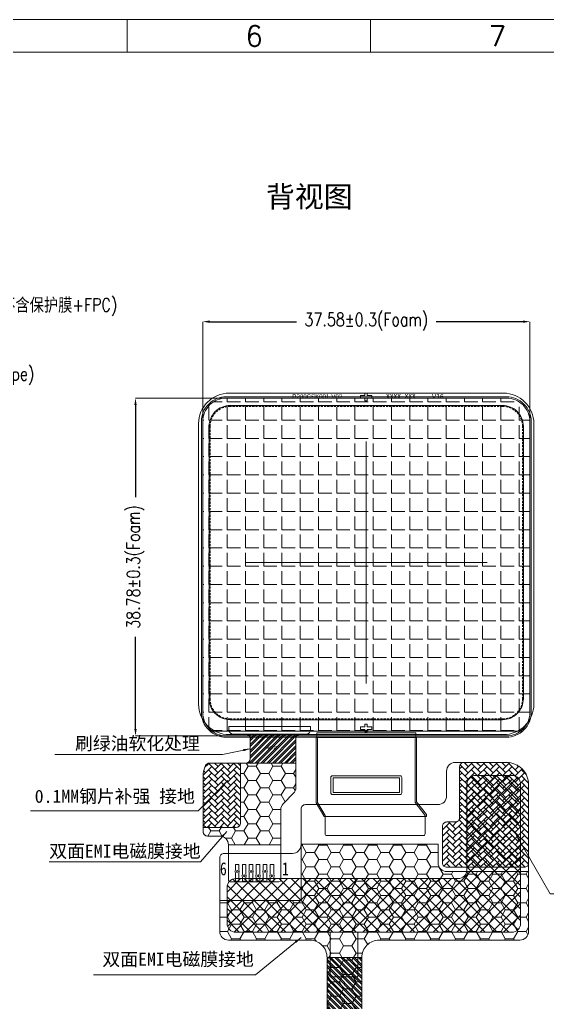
# Model space of a CAD drawing. Header units: millimetres. Extents: x 1134 to 2336, y -9 to 314.
# Drawn here: x 2180.6 to 2241.2, y 201.4 to 314.2 of the extents above; entities that cross this region are included whole.
import ezdxf
from ezdxf.lldxf.tags import DXFTag

# ---------------------------------------------------------------- set-up
doc = ezdxf.new("R2010")
doc.units = ezdxf.units.MM
doc.linetypes.add('HIDDEN', pattern=[0.375, 0.25, -0.125])
doc.layers.get('0').update_dxf_attribs({"lineweight": 5})
doc.layers.get('Defpoints').update_dxf_attribs({"lineweight": 5})
for name, color, linetype, lineweight in [('COF', 110, 'Continuous', 5), ('DIM', 3, 'Continuous', 5), ('FPC', 50, 'Continuous', 5), ('ITO', 2, 'Continuous', 5), ('lens', 6, 'Continuous', 13), ('Main-FPC', 2, 'Continuous', 5), ('MFPC', 50, 'Continuous', 5), ('TAPE-Form', 32, 'Continuous', 5), ('TFPC', 50, 'Continuous', 5), ('图框', 7, 'Continuous', 5)]:
    doc.layers.add(name, color=color, linetype=linetype, lineweight=lineweight)
doc.layers.add('EMI', color=5, linetype='Continuous')
doc.styles.add('RD', font='ROMAND.shx', dxfattribs={"width": 0.8})
doc.styles.get("Standard").update_dxf_attribs({"font": 'txt', "bigfont": 'gbcbig.shx'})
doc.styles.add('W0$254', font='simplex', dxfattribs={"width": 0.75})
doc.styles.add('宋体', font='SimSun.ttf')
doc.styles.add('汉字', font='SimSun.ttf')
tags = doc.linetypes.add('CENTER', pattern=[0.6, 0.375, -0.075, 0.075, -0.075]).pattern_tags.tags
tags[10:11] = [DXFTag(74, 4), DXFTag(75, 0), DXFTag(340, '0'), DXFTag(46, 1.0), DXFTag(50, 0.0), DXFTag(44, 0.0), DXFTag(45, 0.0)]
tags[8:9] = [DXFTag(74, 4), DXFTag(75, 0), DXFTag(340, '0'), DXFTag(46, 1.0), DXFTag(50, 0.0), DXFTag(44, 0.0), DXFTag(45, 0.0)]
tags[6:7] = [DXFTag(74, 4), DXFTag(75, 0), DXFTag(340, '0'), DXFTag(46, 1.0), DXFTag(50, 0.0), DXFTag(44, 0.0), DXFTag(45, 0.0)]
tags[4:5] = [DXFTag(74, 4), DXFTag(75, 0), DXFTag(340, '0'), DXFTag(46, 1.0), DXFTag(50, 0.0), DXFTag(44, 0.0), DXFTag(45, 0.0)]
doc.dimstyles.new('DIM', dxfattribs={"dimtxt": 0.8, "dimasz": 0.8, "dimexe": 0, "dimexo": 0.5, "dimgap": 0.11, "dimtad": 0, "dimzin": 1, "dimdsep": 46, "dimtxsty": 'RD', "dimcen": 0, "dimclrd": 256, "dimclre": 256, "dimclrt": 256, "dimadec": 0, "dimazin": 0, "dimtm": 1e-09, "dimtfac": 1, "dimtofl": 0, "dimtmove": 0, "dimatfit": 3, "dimfxl": 1, "dimlwe": -1, "dimarcsym": 0})
pattern_1 = [(225, (577.6276, 0), (-2e-16, -0.71842049), [1.524, -0.508]), (315, (577.2684, -0.3592), (-2e-16, -0.71842049), [1.524, -0.508])]

# ---------------------------------------------------------------- blocks, each defined once
blk = doc.blocks.new('R200NRK-001-PNL-V01-C')
at = {"layer": 'ITO', "color": 1, "linetype": 'CENTER', "lineweight": 5}
for p, q in [((478.96, 247.72), (478.96, 275.5)), ((492.85, 261.61), (465.07, 261.61))]:
    blk.add_line(p, q, dxfattribs=at)
at = {"layer": 'ITO'}
blk.add_line((496.92, 242.27), (461, 242.27), dxfattribs=at)
blk.add_lwpolyline([(495.05, 280.65), (462.87, 280.65, 0.414214), (460.02, 277.8), (460.02, 244.42, 0.414214), (462.87, 241.57), (495.05, 241.57, 0.414214), (497.9, 244.42), (497.9, 277.8, 0.414214)], format="xyb", close=True, dxfattribs=at)
at = {"layer": 'ITO', "color": 1, "linetype": 'HIDDEN'}
blk.add_lwpolyline([(494.6, 279.55), (463.32, 279.55, 0.414214), (461.02, 277.25), (461.02, 245.97, 0.414214), (463.32, 243.67), (494.6, 243.67, 0.414214), (496.9, 245.97), (496.9, 277.25, 0.414214)], format="xyb", close=True, dxfattribs=at)
blk = doc.blocks.new('R200NRK-001-POL-V01-C')
at = {"layer": 'DIM', "lineweight": 5}
blk.add_blockref('R200NRK-001-PNL-V01-C', (380.78, 0), dxfattribs=at)
blk = doc.blocks.new('*D63')
at = {"layer": 'Defpoints', "color": 0, "lineweight": 5, "transparency": 16777216}
for p in [(2207.67, 270.76), (2193.94, 231.98), (2207.93, 231.98)]:
    blk.add_point(p, dxfattribs=at)
at = {"layer": 'DIM', "transparency": 16777216}
for p, q in [((2207.17, 270.76), (2193.94, 270.76)), ((2207.43, 231.98), (2193.94, 231.98))]:
    blk.add_line(p, q, dxfattribs=at)
at = {"layer": 'DIM', "lineweight": -2, "transparency": 16777216}
for p, q in [((2193.94, 269.96), (2193.94, 259.4)), ((2193.94, 232.78), (2193.94, 243.35))]:
    blk.add_line(p, q, dxfattribs=at)
at = {"layer": 'DIM', "lineweight": 5, "transparency": 16777216}
for points in [[(2193.8, 269.96), (2194.07, 269.96), (2193.94, 270.76)], [(2193.8, 232.78), (2194.07, 232.78), (2193.94, 231.98)]]:
    blk.add_solid(points, dxfattribs=at)
at = {"layer": 'DIM', "lineweight": 5, "transparency": 16777216, "insert": (2193.94, 251.37), "char_height": 1.5, "attachment_point": 5, "rotation": 90, "style": 'RD'}
blk.add_mtext('\\A1;38.78±0.3(Foam)', dxfattribs=at)
blk = doc.blocks.new('*D64')
at = {"layer": 'Defpoints', "color": 0, "lineweight": 5, "transparency": 16777216}
for p in [(2239.23, 279.53), (2201.65, 264.78), (2239.23, 263.67)]:
    blk.add_point(p, dxfattribs=at)
at = {"layer": 'DIM', "transparency": 16777216}
for p, q in [((2201.65, 265.28), (2201.65, 279.53)), ((2239.23, 264.17), (2239.23, 279.53))]:
    blk.add_line(p, q, dxfattribs=at)
at = {"layer": 'DIM', "lineweight": -2, "transparency": 16777216}
for p, q in [((2202.45, 279.53), (2212.42, 279.53)), ((2238.43, 279.53), (2228.46, 279.53))]:
    blk.add_line(p, q, dxfattribs=at)
at = {"layer": 'DIM', "lineweight": 5, "transparency": 16777216}
for points in [[(2202.45, 279.67), (2202.45, 279.4), (2201.65, 279.53)], [(2238.43, 279.67), (2238.43, 279.4), (2239.23, 279.53)]]:
    blk.add_solid(points, dxfattribs=at)
at = {"layer": 'DIM', "lineweight": 5, "transparency": 16777216, "insert": (2220.44, 279.53), "char_height": 1.5, "attachment_point": 5, "style": 'RD'}
blk.add_mtext('\\A1;37.58±0.3(Foam)', dxfattribs=at)
blk = doc.blocks.new('R200NRK-001-FOM-V01-A')
at = {"layer": 'TAPE-Form', "lineweight": 5}
h = blk.add_hatch(dxfattribs=at)
h.set_pattern_fill('ANGLE', color=256, scale=0.3)
h.set_pattern_definition([(0, (0, 0), (0, 2.0955), [1.524, -0.5715]), (90, (0, 0), (-2.0955, 1e-16), [1.524, -0.5715])])
edge = h.paths.add_edge_path()
edge.add_line((996.2, 280.5), (964.02, 280.5))
edge.add_arc((964.02, 277.8), 2.7, 90, 180)
edge.add_line((961.32, 277.8), (961.32, 244.42))
edge.add_arc((964.02, 244.42), 2.7, 180, 270)
edge.add_line((964.02, 241.72), (996.2, 241.72))
edge.add_arc((996.2, 244.42), 2.7, 270, 360)
edge.add_line((998.9, 244.42), (998.9, 277.8))
edge.add_arc((996.2, 277.8), 2.7, 0, 90)
at = {"layer": 'ITO', "color": 1, "linetype": 'CENTER', "lineweight": 5}
for p, q in [((980.11, 247.72), (980.11, 275.5)), ((994, 261.61), (966.22, 261.61))]:
    blk.add_line(p, q, dxfattribs=at)
at = {"layer": 'TAPE-Form', "lineweight": 5}
blk.add_lwpolyline([(996.2, 280.5), (964.02, 280.5, 0.414214), (961.32, 277.8), (961.32, 244.42, 0.414214), (964.02, 241.72), (996.2, 241.72, 0.414214), (998.9, 244.42), (998.9, 277.8, 0.414214)], format="xyb", close=True, dxfattribs=at)
blk = doc.blocks.new('*D65')
at = {"layer": 'Defpoints', "color": 0, "lineweight": 5, "transparency": 16777216}
for p in [(2160.42, 273.29), (2160.42, 270.76), (2160.57, 270.76)]:
    blk.add_point(p, dxfattribs=at)
at = {"layer": 'DIM', "lineweight": -2, "transparency": 16777216}
for p, q in [((2159.62, 273.29), (2158.82, 273.29)), ((2161.37, 273.29), (2162.17, 273.29))]:
    blk.add_line(p, q, dxfattribs=at)
at = {"layer": 'DIM', "transparency": 16777216}
for p, q in [((2160.42, 271.26), (2160.42, 273.29)), ((2160.57, 271.26), (2160.57, 273.29))]:
    blk.add_line(p, q, dxfattribs=at)
at = {"layer": 'DIM', "lineweight": 5, "transparency": 16777216}
for points in [[(2159.62, 273.42), (2159.62, 273.16), (2160.42, 273.29)], [(2161.37, 273.42), (2161.37, 273.16), (2160.57, 273.29)]]:
    blk.add_solid(points, dxfattribs=at)
at = {"layer": 'DIM', "lineweight": 5, "transparency": 16777216, "insert": (2172.94, 273.29), "char_height": 1.5, "attachment_point": 5, "style": 'RD'}
blk.add_mtext('\\A1;0.15±0.05(Foam Tape)', dxfattribs=at)
blk = doc.blocks.new('*D80')
at = {"layer": 'Defpoints', "color": 0, "lineweight": 5, "transparency": 16777216}
for p in [(2160.57, 281.21), (2159.77, 269.3), (2160.57, 269.3)]:
    blk.add_point(p, dxfattribs=at)
at = {"layer": 'DIM', "lineweight": -2, "transparency": 16777216}
for p, q in [((2158.97, 281.21), (2158.17, 281.21)), ((2161.37, 281.21), (2162.17, 281.21))]:
    blk.add_line(p, q, dxfattribs=at)
at = {"layer": 'DIM', "transparency": 16777216}
for p, q in [((2159.77, 269.8), (2159.77, 281.21)), ((2160.57, 269.8), (2160.57, 281.21))]:
    blk.add_line(p, q, dxfattribs=at)
at = {"layer": 'DIM', "lineweight": 5, "transparency": 16777216}
for points in [[(2158.97, 281.34), (2158.97, 281.07), (2159.77, 281.21)], [(2161.37, 281.34), (2161.37, 281.07), (2160.57, 281.21)]]:
    blk.add_solid(points, dxfattribs=at)
at = {"layer": 'DIM', "lineweight": 5, "transparency": 16777216, "insert": (2177.71, 281.21), "char_height": 1.5, "attachment_point": 5, "style": 'RD'}
blk.add_mtext('\\A1;0.81±0.1{\\A0;(Outline)(\\fSimSun|b0|i0|c134|p2;不含保护膜\\Fromand|c134;+FPC)}', dxfattribs=at)
blk = doc.blocks.new('R200CSK-001-V16-CVL-V02-C')
at = {"color": 1, "linetype": 'CENTER', "lineweight": 5}
for p, q in [((1965.35, 233.76), (1965.35, 238.76)), ((1967.85, 236.26), (1962.85, 236.26))]:
    blk.add_line(p, q, dxfattribs=at)
at = {"color": 7, "lineweight": 5}
for points in [[(1965.47, 255.69), (1965.47, 255.43), (1965.97, 255.43), (1965.97, 255.13), (1965.47, 255.13), (1965.47, 254.82), (1965.17, 254.82), (1965.17, 255.13), (1964.67, 255.13), (1964.67, 255.43), (1965.17, 255.43), (1965.17, 255.69)], [(1965.47, 216.83), (1965.47, 217.09), (1965.97, 217.09), (1965.97, 217.39), (1965.47, 217.39), (1965.47, 217.7), (1965.17, 217.7), (1965.17, 217.39), (1964.67, 217.39), (1964.67, 217.09), (1965.17, 217.09), (1965.17, 216.83)]]:
    blk.add_lwpolyline(points, close=True, dxfattribs=at)
at = {"layer": 'ITO', "color": 1}
blk.add_lwpolyline([(1980.99, 254.3), (1949.71, 254.3, 0.414214), (1947.31, 251.9), (1947.31, 220.62, 0.414214), (1949.71, 218.22), (1980.99, 218.22, 0.414214), (1983.39, 220.62), (1983.39, 251.9, 0.414214)], format="xyb", close=True, dxfattribs=at)
at = {"layer": 'lens', "linetype": 'Continuous'}
blk.add_lwpolyline([(1984.6, 220.01, -0.414214), (1981.1, 216.51), (1949.6, 216.51, -0.414214), (1946.1, 220.01), (1946.1, 252.21, -0.414214), (1949.6, 255.71), (1981.1, 255.71, -0.414214), (1984.6, 252.21)], format="xyb", close=True, dxfattribs=at)
at = {"color": 7, "lineweight": 5, "style": '宋体'}
blk.add_text('XXXX-XXX', height=0.544, rotation=0.4479, dxfattribs=at).set_placement((1967.63, 255.06))
at = {"color": 7, "lineweight": 0, "attachment_point": 9, "rotation": 0.0659, "style": '宋体'}
for s, insert, char_height, width in [('{\\fArial|b0|i0|c134|p34;R\\fArial|b0|i0|c0|p34;200CS\\fArial|b0|i0|c238|p34;K\\fArial|b0|i0|c134|p34;0\\fArial|b0|i0|c0|p34;01\\fArial|b0|i0|c162|p34;-V02}', (1962.58, 255.07), 0.5, 4.8677), ('{\\fArial|b0|i0|c204|p34;V16}', (1974.24, 255.06), 0.544, 3.8941)]:
    blk.add_mtext(s, dxfattribs=dict(at, insert=insert, char_height=char_height, width=width))

msp = doc.modelspace()

# ---------------------------------------------------------------- hatches: boundary and pattern name
at = {"lineweight": 5}
h = msp.add_hatch(dxfattribs=at)
h.set_pattern_fill('ANSI37', color=6, scale=0.3)
h.set_pattern_definition([(45, (577.6276, -2.418), (-0.6735192, 0.6735192), []), (135, (577.6276, -2.418), (-0.6735192, -0.6735192), [])])
edge = h.paths.add_edge_path()
edge.add_line((2230.991, 215.592), (2205.448, 215.592))
edge.add_arc((2205.448, 214.592), 1, 90, 180)
edge.add_line((2204.448, 214.592), (2204.448, 210.443))
edge.add_arc((2205.448, 210.443), 1, 180, 270)
edge.add_line((2205.448, 209.443), (2237.162, 209.443))
edge.add_arc((2237.162, 210.443), 1, 270, 360)
edge.add_line((2238.162, 210.443), (2238.162, 226.441))
edge.add_arc((2237.162, 226.441), 1, 0, 90)
edge.add_line((2237.162, 227.441), (2232.991, 227.441))
edge.add_arc((2232.991, 226.441), 1, 90, 180)
edge.add_line((2231.991, 226.441), (2231.991, 216.592))
edge.add_arc((2230.991, 216.592), 1, 270, 360, ccw=False)
at = {"layer": 'EMI', "lineweight": 5}
h = msp.add_hatch(dxfattribs=at)
h.set_pattern_fill('HONEY', color=256, scale=0.3)
h.set_pattern_definition([(180, (3755.1455, -6e-11), (-1.42875, 0.824889), [0.9525, -1.905]), (60, (3755.1455, -6e-11), (1.42874983, 0.8248893), [0.9525, -1.905]), (120, (3755.1455, -6e-11), (-1.7e-07, 1.6497783), [-1.905, 0.9525])])
edge = h.paths.add_edge_path()
edge.add_line((2205.493, 221.48), (2201.703, 221.48))
edge.add_line((2201.703, 221.48), (2201.703, 220.98))
edge.add_arc((2202.203, 220.98), 0.5, 180, 270)
edge.add_line((2202.203, 220.48), (2203.607, 220.48))
edge.add_arc((2203.607, 219.48), 1, 0, 90, ccw=False)
edge.add_line((2204.607, 219.48), (2210.607, 219.48))
edge.add_line((2210.607, 219.48), (2210.607, 223.483))
edge.add_arc((2211.607, 223.483), 1, 135, 180, ccw=False)
edge.add_line((2210.9, 224.19), (2212.056, 225.347))
edge.add_arc((2211.349, 226.054), 1, 315, 360)
edge.add_line((2212.349, 226.054), (2212.349, 228.85))
edge.add_line((2212.349, 228.85), (2205.993, 228.85))
edge.add_line((2205.993, 228.85), (2205.993, 221.98))
edge.add_arc((2205.493, 221.98), 0.5, -90, 0, ccw=False)
h = msp.add_hatch(dxfattribs=at)
h.set_pattern_fill('HONEY', color=256, scale=0.3)
h.set_pattern_definition([(0, (577.6276, 0), (1.42875, 0.824889), [0.9525, -1.905]), (120, (577.6276, 0), (-1.42874983, 0.8248893), [0.9525, -1.905]), (60, (577.6276, 0), (1.7e-07, 1.6497783), [-1.905, 0.9525])])
edge = h.paths.add_edge_path()
edge.add_line((2229.693, 216.392), (2239.083, 216.392))
edge.add_line((2239.083, 216.392), (2239.083, 209.539))
edge.add_arc((2238.083, 209.539), 1, 270, 360, ccw=False)
edge.add_line((2238.083, 208.539), (2221.934, 208.539))
edge.add_arc((2221.934, 206.539), 2, 90, 180)
edge.add_line((2219.934, 206.539), (2219.934, 163.392))
edge.add_line((2219.934, 163.392), (2215.934, 163.392))
edge.add_line((2215.934, 163.392), (2215.934, 206.539))
edge.add_arc((2213.934, 206.539), 2, 0, 90)
edge.add_line((2213.934, 208.539), (2204.603, 208.539))
edge.add_arc((2204.603, 209.539), 1, 180, 270, ccw=False)
edge.add_line((2203.603, 209.539), (2203.603, 213.072))
edge.add_line((2203.603, 213.072), (2212.949, 213.072))
edge.add_line((2212.949, 213.072), (2212.949, 219.539))
edge.add_line((2212.949, 219.539), (2228.693, 219.539))
edge.add_line((2228.693, 219.539), (2228.693, 217.392))
edge.add_arc((2229.693, 217.392), 1, 180, 270)
at = {"layer": 'Main-FPC', "lineweight": 5}
h = msp.add_hatch(dxfattribs=at)
h.set_pattern_fill('AR-HBONE', color=4, scale=0.005, angle=180)
h.set_pattern_definition(pattern_1)
edge = h.paths.add_edge_path()
edge.add_arc((2205.493, 228.35), 0.5, 0, 90, ccw=False)
edge.add_line((2205.993, 228.35), (2205.993, 221.98))
edge.add_arc((2205.493, 221.98), 0.5, -90, 0, ccw=False)
edge.add_line((2205.493, 221.48), (2202.203, 221.48))
edge.add_arc((2202.203, 221.98), 0.5, 180, 270, ccw=False)
edge.add_line((2201.703, 221.98), (2201.703, 227.382))
edge.add_arc((2204.353, 227.382), 2.65, 153.24123, 180, ccw=False)
edge.add_arc((2202.433, 228.35), 0.5, 90, 153.24123, ccw=False)
edge.add_line((2202.433, 228.85), (2205.493, 228.85))
h = msp.add_hatch(dxfattribs=at)
h.set_pattern_fill('AR-HBONE', color=4, scale=0.005, angle=180)
h.set_pattern_definition(pattern_1)
edge = h.paths.add_edge_path()
edge.add_line((2230.659, 222.093), (2229.693, 222.093))
edge.add_arc((2229.693, 221.593), 0.5, 90, 180)
edge.add_line((2229.193, 221.593), (2229.193, 217.392))
edge.add_arc((2229.693, 217.392), 0.5, 180, 270)
edge.add_line((2229.693, 216.892), (2238.583, 216.892))
edge.add_arc((2238.583, 217.392), 0.5, 270, 360)
edge.add_line((2239.083, 217.392), (2239.083, 226.382))
edge.add_arc((2236.533, 226.382), 2.55, 360, 450)
edge.add_line((2236.533, 228.932), (2231.659, 228.932))
edge.add_arc((2231.659, 228.432), 0.5, 90, 180)
edge.add_line((2231.159, 228.432), (2231.159, 222.593))
edge.add_arc((2230.659, 222.593), 0.5, 270, 360, ccw=False)
at = {"layer": 'TFPC', "lineweight": 5}
h = msp.add_hatch(dxfattribs=at)
h.set_pattern_fill('ANSI32', color=3, scale=0.05)
h.set_pattern_definition([(45, (534.5796, -1.55583), (-0.3367596, 0.3367596), []), (45, (534.8041, -1.55583), (-0.3367596, 0.3367596), [])])
h.paths.add_polyline_path([(2207.099, 231.667, 0.4142136), (2206.599, 232.167), (2212.849, 232.167, 0.4142136), (2212.349, 231.667), (2212.349, 228.85), (2206.599, 228.85, 0.4142136), (2207.099, 229.35)])
h.paths.add_polyline_path([(2210.298, 230.264), (2208.958, 230.264), (2208.958, 230.937), (2210.298, 230.937)], flags=24)
h = msp.add_hatch(dxfattribs=at)
h.set_pattern_fill('ANSI32', color=252, scale=0.05)
h.set_pattern_definition([(135, (3755.1455, -1e-12), (0.3367596, 0.3367596), []), (135, (3754.921, -1e-12), (0.3367596, 0.3367596), [])])
h.paths.add_polyline_path([(2215.934, 206.539), (2219.934, 206.539), (2219.934, 163.392), (2215.934, 163.392)])

# ---------------------------------------------------------------- linework, layer by layer
at = {"color": 6, "lineweight": 5}
msp.add_lwpolyline([(2230.991, 215.592), (2205.448, 215.592, 0.4142136), (2204.448, 214.592), (2204.448, 210.443, 0.4142136), (2205.448, 209.443), (2237.162, 209.443, 0.4142136), (2238.162, 210.443), (2238.162, 226.441, 0.4142136), (2237.162, 227.441), (2232.991, 227.441, 0.4142136), (2231.991, 226.441), (2231.991, 216.592, -0.4142136)], format="xyb", close=True, dxfattribs=at)
msp.add_lwpolyline([(2216.298, 209.443), (2219.47, 209.443), (2219.47, 204.329), (2216.298, 204.329)], close=True, dxfattribs=at)
at = {"layer": 'COF', "color": 6}
msp.add_lwpolyline([(2227.343, 222.739), (2227.343, 222.939), (2226.191, 224.391), (2226.191, 231.782), (2214.691, 231.782), (2214.691, 224.301), (2215.563, 222.787), (2215.563, 222.739)], close=True, dxfattribs=at)
at = {"layer": 'COF', "color": 4}
msp.add_lwpolyline([(2226.141, 232.33), (2214.741, 232.33), (2214.741, 231.832), (2214.841, 231.682), (2214.841, 224.341), (2215.713, 222.827), (2215.713, 220.739, 0.4142136), (2215.913, 220.539), (2226.993, 220.539, 0.4142136), (2227.193, 220.739), (2227.193, 222.827), (2226.041, 224.341), (2226.041, 231.682), (2226.141, 231.832)], format="xyb", close=True, dxfattribs=at)
at = {"layer": 'COF', "color": 6}
msp.add_lwpolyline([(2224.311, 227.403, -0.4142136), (2224.511, 227.203), (2224.511, 225.433, -0.4142136), (2224.311, 225.233), (2216.571, 225.233, -0.4142136), (2216.371, 225.433), (2216.371, 227.203, -0.4142136), (2216.571, 227.403)], format="xyb", close=True, dxfattribs=at)
at = {"layer": 'COF'}
msp.add_lwpolyline([(2216.621, 227.153), (2224.261, 227.153), (2224.261, 225.483), (2216.621, 225.483)], close=True, dxfattribs=at)
at = {"layer": 'COF', "color": 1}
msp.add_lwpolyline([(2216.621, 225.483), (2216.621, 227.153), (2224.261, 227.153), (2224.261, 225.483)], close=True, dxfattribs=at)
at = {"layer": 'EMI', "lineweight": 5}
for points in [[(2205.493, 221.48), (2201.703, 221.48), (2201.703, 220.98, 0.4142136), (2202.203, 220.48), (2203.607, 220.48, -0.4142136), (2204.607, 219.48), (2210.607, 219.48), (2210.607, 223.483, -0.1989124), (2210.9, 224.19), (2212.056, 225.347, 0.1989124), (2212.349, 226.054), (2212.349, 228.85), (2205.993, 228.85), (2205.993, 221.98, -0.4142136)], [(2205.493, 221.48), (2201.703, 221.48), (2201.703, 220.98, 0.4142136), (2202.203, 220.48), (2203.607, 220.48, -0.4142136), (2204.607, 219.48), (2210.607, 219.48), (2210.607, 223.483, -0.1989124), (2210.9, 224.19), (2212.056, 225.347, 0.1989124), (2212.349, 226.054), (2212.349, 228.85), (2205.993, 228.85), (2205.993, 221.98, -0.4142136)], [(2229.693, 216.392), (2239.083, 216.392), (2239.083, 209.539, -0.4142136), (2238.083, 208.539), (2221.934, 208.539, 0.4142136), (2219.934, 206.539), (2219.934, 163.392), (2215.934, 163.392), (2215.934, 206.539, 0.4142136), (2213.934, 208.539), (2204.603, 208.539, -0.4142136), (2203.603, 209.539), (2203.603, 213.072), (2212.949, 213.072), (2212.949, 219.539), (2228.693, 219.539), (2228.693, 217.392, 0.4142136)]]:
    msp.add_lwpolyline(points, format="xyb", close=True, dxfattribs=at)
msp.add_lwpolyline([(2212.949, 219.48), (2212.949, 219.539)], dxfattribs=at)
at = {"layer": 'FPC', "lineweight": 5}
for points in [[(2205.782, 215.217), (2205.707, 215.217), (2205.807, 215.217), (2205.807, 216.267, 0.3333333), (2205.807, 216.567), (2205.807, 217.217), (2205.407, 217.217), (2205.407, 216.567, 0.3333333), (2205.407, 216.267), (2205.407, 215.217), (2205.507, 215.217, -1), (2205.707, 215.217)], [(2207.382, 215.217), (2207.307, 215.217), (2207.407, 215.217), (2207.407, 216.267, 0.3333333), (2207.407, 216.567), (2207.407, 217.217), (2207.007, 217.217), (2207.007, 216.567, 0.3333333), (2207.007, 216.267), (2207.007, 215.217), (2207.107, 215.217, -1), (2207.307, 215.217)], [(2208.982, 215.217), (2208.907, 215.217), (2209.007, 215.217), (2209.007, 216.267, 0.3333333), (2209.007, 216.567), (2209.007, 217.217), (2208.607, 217.217), (2208.607, 216.567, 0.3333333), (2208.607, 216.267), (2208.607, 215.217), (2208.707, 215.217, -1), (2208.907, 215.217)]]:
    msp.add_lwpolyline(points, format="xyb", dxfattribs=at)
for points in [[(2206.607, 215.767, 0.3333333), (2206.607, 216.067), (2206.607, 217.217), (2206.207, 217.217), (2206.207, 216.067, 0.3333333), (2206.207, 215.767), (2206.207, 215.217), (2206.307, 215.217, -1), (2206.507, 215.217), (2206.607, 215.217)], [(2208.207, 215.767, 0.3333333), (2208.207, 216.067), (2208.207, 217.217), (2207.807, 217.217), (2207.807, 216.067, 0.3333333), (2207.807, 215.767), (2207.807, 215.217), (2207.907, 215.217, -1), (2208.107, 215.217), (2208.207, 215.217)], [(2209.807, 215.767, 0.3333333), (2209.807, 216.067), (2209.807, 217.217), (2209.407, 217.217), (2209.407, 216.067, 0.3333333), (2209.407, 215.767), (2209.407, 215.217), (2209.507, 215.217, -1), (2209.707, 215.217), (2209.807, 215.217)]]:
    msp.add_lwpolyline(points, format="xyb", close=True, dxfattribs=at)
msp.add_lwpolyline([(2205.432, 215.217), (2205.507, 215.217)], close=True, dxfattribs=at)
for centre in [(2205.607, 216.417), (2206.407, 215.917), (2207.207, 216.417), (2208.007, 215.917), (2208.807, 216.417), (2209.607, 215.917)]:
    msp.add_circle(centre, 0.1, dxfattribs=at)
at = {"layer": 'Main-FPC', "color": 4, "lineweight": 5}
for points in [[(2205.493, 228.85, -0.4142136), (2205.993, 228.35), (2205.993, 221.98, -0.4142136), (2205.493, 221.48), (2202.203, 221.48, -0.4142136), (2201.703, 221.98), (2201.703, 227.382, -0.1172906), (2201.986, 228.576, -0.2831658), (2202.433, 228.85)], [(2230.659, 222.093), (2229.693, 222.093, 0.4142136), (2229.193, 221.593), (2229.193, 217.392, 0.4142136), (2229.693, 216.892), (2238.583, 216.892, 0.4142136), (2239.083, 217.392), (2239.083, 226.382, 0.4142136), (2236.533, 228.932), (2231.659, 228.932, 0.4142136), (2231.159, 228.432), (2231.159, 222.593, -0.4142136)]]:
    msp.add_lwpolyline(points, format="xyb", close=True, dxfattribs=at)
at = {"layer": 'MFPC', "color": 2}
msp.add_lwpolyline([(2215.934, 162.917), (2215.934, 206.539, 0.4142136), (2213.934, 208.539), (2204.603, 208.539, -0.4142136), (2203.603, 209.539), (2203.603, 217.98, -0.4142136), (2204.103, 218.48), (2211.949, 218.48, 0.4142136), (2212.949, 219.48), (2212.949, 223.587, -0.4142136), (2213.449, 224.087), (2228.659, 224.087, 0.4142136), (2229.659, 225.087), (2229.659, 227.932, -0.4142136), (2230.659, 228.932), (2236.533, 228.932, -0.4142136), (2239.083, 226.382), (2239.083, 209.539, -0.4142136), (2238.083, 208.539), (2221.934, 208.539, 0.4142136), (2219.934, 206.539), (2219.934, 162.917, 0.4142136)], format="xyb", dxfattribs=at)
at = {"layer": 'TFPC', "color": 2}
for p, q in [((2204.654, 233.067), (2204.654, 232.667)), ((2214.045, 233.067), (2204.654, 233.067)), ((2214.045, 232.667), (2214.045, 233.067)), ((2206.597, 232.167), (2205.154, 232.167)), ((2207.099, 231.667), (2207.099, 229.35)), ((2212.349, 226.054), (2212.349, 231.667)), ((2212.849, 232.167), (2213.545, 232.167)), ((2206.599, 228.85), (2202.433, 228.85)), ((2201.703, 227.382), (2201.703, 220.98)), ((2210.9, 224.19), (2212.056, 225.347)), ((2210.607, 215.417), (2210.607, 223.483)), ((2202.203, 220.48), (2203.607, 220.48)), ((2204.607, 219.48), (2204.607, 215.417)), ((2204.807, 215.217), (2210.407, 215.217))]:
    msp.add_line(p, q, dxfattribs=at)
at = {"layer": 'TFPC', "color": 252, "lineweight": 5}
for p, q in [((2212.849, 232.167), (2206.597, 232.167)), ((2206.849, 228.85), (2212.349, 228.85))]:
    msp.add_line(p, q, dxfattribs=at)
msp.add_lwpolyline([(2215.934, 206.539), (2219.934, 206.539), (2219.934, 163.392), (2215.934, 163.392)], close=True, dxfattribs=at)
at = {"layer": 'TFPC', "color": 2}
for centre, radius, start, end in [((2205.154, 232.667), 0.5, 180, 270), ((2213.545, 232.667), 0.5, 270, 360), ((2206.599, 231.667), 0.5, 0, 90), ((2212.849, 231.667), 0.5, 90, 180), ((2206.599, 229.35), 0.5, 270, 0), ((2204.353, 227.382), 2.65, 153.24123, 180), ((2202.433, 228.35), 0.5, 90, 153.24123), ((2211.349, 226.054), 1, 315, 0), ((2211.607, 223.483), 1, 135, 180), ((2202.203, 220.98), 0.5, 180, 270), ((2203.607, 219.48), 1, 0, 90), ((2204.807, 215.417), 0.2, 180, 270), ((2210.407, 215.417), 0.2, 270, 0)]:
    msp.add_arc(centre, radius, start, end, dxfattribs=at)
at = {"layer": '图框', "color": 7, "linetype": 'ByBlock', "lineweight": 5, "ltscale": 0.55}
for p, q in [((2192.986, 310.478), (2192.986, 314.203)), ((2220.916, 310.478), (2220.916, 314.203)), ((2053.335, 310.478), (2332.637, 310.478))]:
    msp.add_line(p, q, dxfattribs=at)
msp.add_lwpolyline([(2049.61, 314.203), (2336.362, 314.203), (2336.362, 111.214), (2049.61, 111.214)], close=True, dxfattribs=at)

# ---------------------------------------------------------------- block references
at = {"layer": 'DIM', "lineweight": 5}
for name, p in [('R200CSK-001-V16-CVL-V02-C', (255.088, 15.615)), ('R200NRK-001-POL-V01-C', (1360.703, -9.74)), ('R200NRK-001-FOM-V01-A', (1240.334, -9.74))]:
    msp.add_blockref(name, p, dxfattribs=at)

# ---------------------------------------------------------------- texts
at = {"layer": 'DIM', "color": 3, "char_height": 1.5, "attachment_point": 3, "style": '宋体'}
for s, insert, width in [('刷绿油软化处理', (2201.316, 231.868, 0), 24.87791), ('\\P0.1MM钢片补强 接地', (2200.755, 228.296, 0), 24.87791), ('{\\fSimSun|b0|i0|c134|p54;双面EMI电磁膜接地}', (2201.414, 219.505), 19.70966), ('{\\fSimSun|b0|i0|c134|p54;双面EMI电磁膜接地}', (2207.518, 207.088), 19.70966)]:
    msp.add_mtext(s, dxfattribs=dict(at, insert=insert, width=width))
at = {"layer": 'FPC', "color": 1, "linetype": 'Continuous', "char_height": 1.5, "width": 1, "attachment_point": 3, "style": 'W0$254'}
for s, insert in [('{\\fSimSun|b0|i0|c134|p2;6}', (2204.408, 217.474)), ('{\\fSimSun|b0|i0|c134|p2;1}', (2211.538, 217.474))]:
    msp.add_mtext(s, dxfattribs=dict(at, insert=insert))
at = {"layer": 'TFPC', "color": 255, "lineweight": 5, "insert": (2210.215, 230.775), "char_height": 0.3, "width": 1.66783, "attachment_point": 3, "style": '汉字'}
msp.add_mtext('{\\fMicrosoft YaHei|b0|i0|c134|p34;单层区}', dxfattribs=at)
msp.add_mtext('{\\fMicrosoft YaHei|b0|i0|c134|p34;单层区}', dxfattribs=at)
at = {"layer": '图框', "color": 7, "linetype": 'ByBlock', "lineweight": 5, "ltscale": 0.55, "char_height": 2.328, "width": 3.96258, "attachment_point": 1}
for s, insert in [('6', (2206.568, 313.501)), ('7', (2234.498, 313.501))]:
    msp.add_mtext(s, dxfattribs=dict(at, insert=insert))
at = {"layer": '图框', "color": 1, "lineweight": 5, "insert": (2208.919, 295.101), "char_height": 2.43019, "width": 22.62382, "attachment_point": 1}
msp.add_mtext('{\\fSimSun|b0|i0|c134|p2;背视图}', dxfattribs=at)

# ---------------------------------------------------------------- dimensions: what is measured, and where the dimension line sits
at = {"layer": 'DIM', "lineweight": 5}
for base, p1, p2, text, override, picture, middle in [((2160.570158416, 281.205937748), (2159.765158416, 269.302829101), (2160.570158416, 269.302829101), '<>{\\A0;(Outline)(\\fSimSun|b0|i0|c134|p2;不含保护膜\\Fromand|c134;+FPC)}', {"dimtxt": 1.5, "dimgap": 0.11, "dimtol": 1, "dimlim": 0, "dimtp": 0.1, "dimtm": 0.1, "dimtfac": 1, "dimtdec": 3, "dimfxl": 0.8, "dimtolj": 1, "dimarcsym": 1}, '*D80', (2177.713518352, 281.205937748)), ((2239.2326, 279.5342), (2201.6479, 264.7764), (2239.2326, 263.6731), '<>(Foam)', {"dimtxt": 1.5, "dimgap": 0.11, "dimtol": 1, "dimlim": 0, "dimtp": 0.3, "dimtm": 0.3, "dimtfac": 1, "dimtdec": 3, "dimfxl": 0.8, "dimtolj": 1, "dimarcsym": 1}, '*D64', (2220.4403, 279.5342))]:
    dim = msp.add_linear_dim(base=base, p1=p1, p2=p2, text=text, dimstyle='DIM', override=override, dxfattribs=at)
    dim.commit()
    dim.dimension.update_dxf_attribs({"geometry": picture, "text_midpoint": middle})
dim = msp.add_linear_dim(base=(2160.42, 273.291), p1=(2160.57, 270.762), p2=(2160.42, 270.762), text='<>(Foam Tape)', dimstyle='DIM', override={"dimtxt": 1.5, "dimgap": 0.11, "dimtol": 1, "dimlim": 0, "dimtp": 0.05, "dimtm": 0.05, "dimtfac": 1, "dimtdec": 3, "dimfxl": 0.8, "dimtolj": 1, "dimarcsym": 1}, dxfattribs=at)
dim.commit()
dim.dimension.update_dxf_attribs({"geometry": '*D65', "text_midpoint": (2172.937, 273.291), "dimtype": 160})
dim = msp.add_linear_dim(base=(2193.935, 231.982), p1=(2207.668, 270.762), p2=(2207.926, 231.982), angle=90, text='<>(Foam)', dimstyle='DIM', override={"dimtxt": 1.5, "dimtol": 1, "dimtp": 0.3, "dimtm": 0.3, "dimtdec": 3, "dimfxl": 0.8, "dimtolj": 1, "dimarcsym": 1}, dxfattribs=at)
dim.commit()
dim.dimension.update_dxf_attribs({"geometry": '*D63', "text_midpoint": (2193.935, 251.372)})

# ---------------------------------------------------------------- leaders
for points in [[(2207.099, 230.509), (2203.936, 229.835), (2184.668, 229.835)], [(2204.534, 226.848), (2201.127, 223.357), (2181.859, 223.357)], [(2237.616, 220.684), (2241.549, 213.83), (2263.71, 213.83)], [(2212.955, 208.826), (2207.723, 204.53), (2189.115, 204.53)]]:
    msp.add_leader(points, dimstyle='DIM', override={"dimgap": 0.11, "dimtad": 0, "dimfxl": 1.25, "dimlwd": 5, "dimlwe": 5, "dimarcsym": 1}, dxfattribs=at)
at = {"layer": 'DIM', "color": 3}
msp.add_leader([(2204.419, 221.014), (2201.414, 217.527), (2184.036, 217.527)], dimstyle='DIM', override={"dimgap": 0.11, "dimtad": 0, "dimfxl": 1.25, "dimlwd": 5, "dimlwe": 5, "dimarcsym": 1}, dxfattribs=at)

doc.saveas('drawing.dxf')
